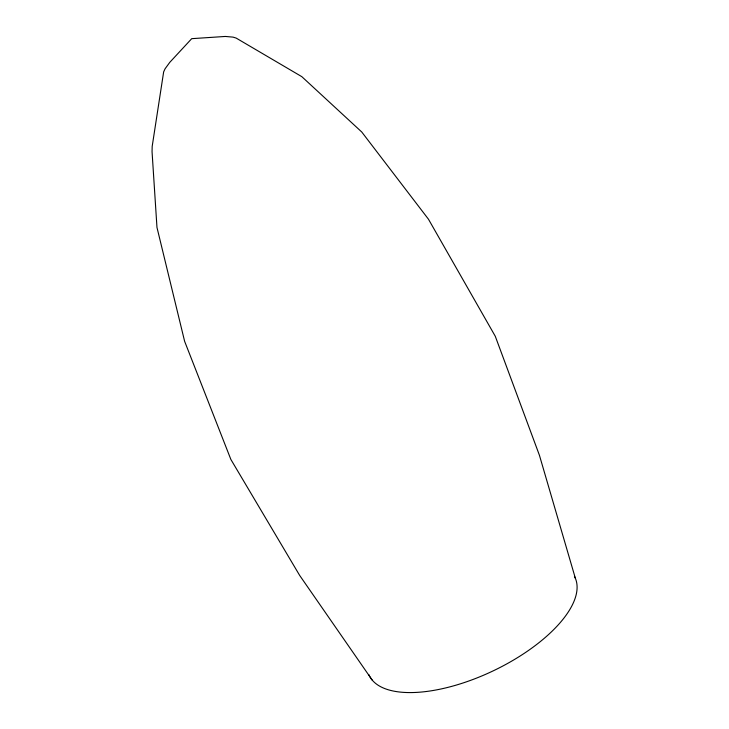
<?xml version="1.0" encoding="UTF-8"?>
<svg xmlns="http://www.w3.org/2000/svg" width="729" height="729" viewBox="0 0 729 729"><rect width="100%" height="100%" fill="white"/><g stroke="black" fill="none" stroke-linecap="round" stroke-linejoin="round"><path stroke-width="1.09" d="M372.154 680.02L299.665 575.418L230.865 459.443L184.628 341.336L156.972 227.43L152.051 151.687L152.188 146.392L163.651 71.879L165.073 68.79L169.811 62.311L191.718 38.664L225.316 36.45L233.052 37.124L236.178 38.09L301.833 76.673L361.766 132.013L428.47 219.219L495.273 336.26L539.442 455.333L575.354 578.252M574.425 576.32A113.961 49.244 -25.5 0 1 493.36 670.78A113.961 49.244 -25.5 0 1 368.783 674.498"/></g></svg>
